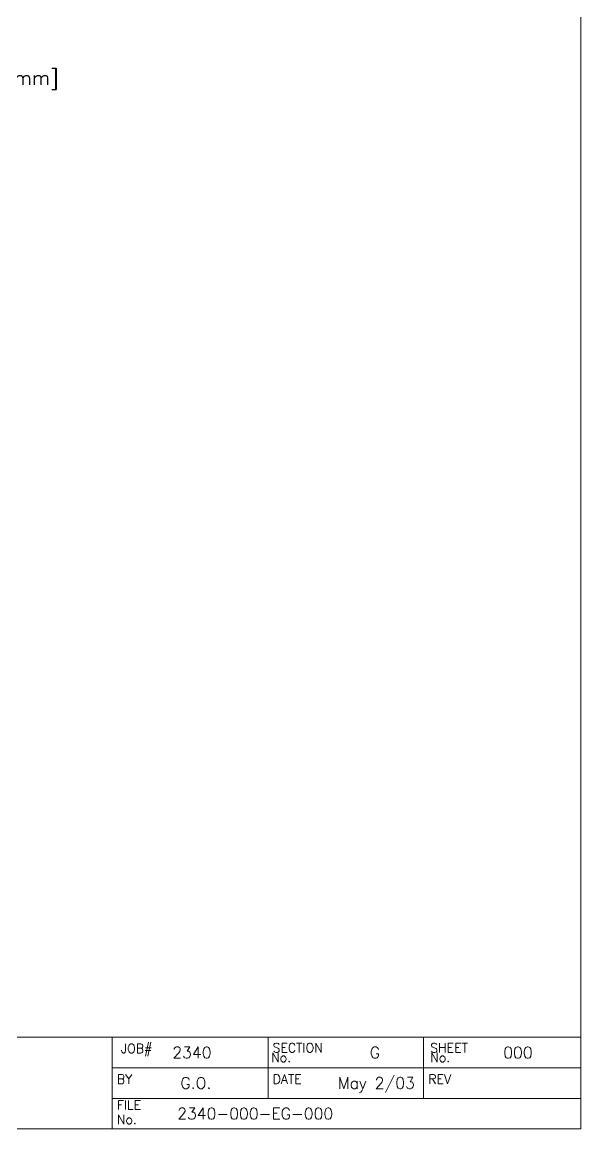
# Model space of a CAD drawing. Header units: inches. Extents: x 0 to 119, y 0 to 81.
# Drawn here: x 97.64 to 119, y 0 to 42.28 of the extents above; entities that cross this region are included whole.
import ezdxf
from ezdxf.enums import TextEntityAlignment as Align

# ---------------------------------------------------------------- set-up
doc = ezdxf.new("R2010")
doc.units = ezdxf.units.IN
doc.header["$MEASUREMENT"] = 0
doc.layers.get('0').update_dxf_attribs({"lineweight": 5})
doc.layers.get('Defpoints').update_dxf_attribs({"lineweight": 5})
for name, color, linetype, lineweight in [('BOARDER', 5, 'Continuous', 5), ('MISC', 2, 'Continuous', 5), ('SYMS', 7, 'Continuous', 5), ('Title_Block_Info', 2, 'Continuous', 5)]:
    doc.layers.add(name, color=color, linetype=linetype, lineweight=lineweight)
doc.styles.get("Standard").update_dxf_attribs({"font": 'romans.shx'})
doc.styles.add('WD', font='romans.shx')
doc.dimstyles.get("Standard").update_dxf_attribs({"dimtxt": 0.18, "dimasz": 0.18, "dimexe": 0.18, "dimexo": 0.0625, "dimgap": 0.09, "dimtad": 0, "dimtih": 1, "dimtoh": 1, "dimdec": 4, "dimzin": 0, "dimdsep": 46, "dimtxsty": 'Standard', "dimcen": 0.09, "dimadec": 0, "dimazin": 0, "dimtfac": 1, "dimtdec": 4, "dimtofl": 0, "dimtmove": 0, "dimatfit": 3, "dimfxl": 0, "dimtolj": 1, "dimtzin": 0, "dimarcsym": 0})

# ---------------------------------------------------------------- blocks, each defined once
blk = doc.blocks.new('TB_L')
at = {"color": 5, "linetype": 'Continuous'}
for p, q in [((34, 0), (34, 23)), ((32.283, 1), (32.283, 0.667)), ((0, 0), (34, 0))]:
    blk.add_line(p, q, dxfattribs=at)
at = {"layer": 'BOARDER', "linetype": 'Continuous'}
for p, q in [((17, 1), (34, 1)), ((28.882, 1), (28.882, 0.667)), ((28.882, 1), (28.882, 0)), ((28.882, 1), (28.882, 0)), ((28.882, 1), (28.882, 0)), ((30.583, 1), (30.583, 0.667)), ((28.882, 0.667), (34, 0.667)), ((30.583, 0.667), (30.583, 0.333)), ((32.283, 0.667), (32.283, 0.333)), ((28.882, 0.333), (34, 0.333))]:
    blk.add_line(p, q, dxfattribs=at)
at = {"color": 2, "linetype": 'Continuous', "style": 'WD', "flags": 1}
for tag, p in [('REV1_NO', (18.734, 3.29)), ('REV1_BY', (24.303, 3.29)), ('REV1_DATE', (26.562, 3.29)), ('REV2_NO', (18.734, 3.04)), ('REV2_BY', (24.303, 3.04)), ('REV2_DATE', (26.562, 3.04)), ('REV3_NO', (18.734, 2.79)), ('REV3_BY', (24.303, 2.79)), ('REV3_DATE', (26.562, 2.79)), ('REV4_NO', (18.734, 2.54)), ('REV4_BY', (24.303, 2.54)), ('REV4_DATE', (26.562, 2.54)), ('REV5_NO', (18.734, 2.29)), ('REV5_BY', (24.303, 2.29)), ('REV5_DATE', (26.562, 2.29)), ('REV6_NO', (18.734, 2.04)), ('REV6_BY', (24.303, 2.04)), ('REV6_DATE', (26.562, 2.04)), ('REV7_NO', (18.734, 1.79)), ('REV7_BY', (24.303, 1.79)), ('REV7_DATE', (26.562, 1.79)), ('REV8_NO', (18.734, 1.54)), ('REV8_BY', (24.303, 1.54)), ('REV8_DATE', (26.562, 1.54)), ('REV9_NO', (18.734, 1.29)), ('REV9_BY', (24.303, 1.29)), ('REV9_DATE', (26.562, 1.29))]:
    blk.add_attdef(tag, text='', height=0.15, dxfattribs=at).set_placement(p, align=Align.MIDDLE_CENTER)
for tag, p in [('REV1_CHANGE', (19.292, 3.29)), ('REV2_CHANGE', (19.292, 3.04)), ('REV3_CHANGE', (19.292, 2.79)), ('REV4_CHANGE', (19.292, 2.54)), ('REV5_CHANGE', (19.292, 2.29)), ('REV6_CHANGE', (19.292, 2.04)), ('REV7_CHANGE', (19.292, 1.79)), ('REV8_CHANGE', (19.292, 1.54)), ('REV9_CHANGE', (19.292, 1.29))]:
    blk.add_attdef(tag, text='', height=0.15, dxfattribs=at).set_placement(p, align=Align.MIDDLE_LEFT)
at = {"layer": 'BOARDER', "linetype": 'Continuous', "style": 'WD'}
for s, p in [('JOB#', (28.976, 0.827)), ('SECTION', (30.633, 0.835)), ('SHEET', (32.354, 0.834)), ('No.', (30.617, 0.729)), ('No.', (32.354, 0.729)), ('BY', (28.933, 0.493)), ('DATE', (30.634, 0.493)), ('REV', (32.334, 0.493)), ('FILE', (28.932, 0.21)), ('No.', (28.932, 0.052))]:
    blk.add_text(s, height=0.1, dxfattribs=at).set_placement(p)
at = {"layer": 'Title_Block_Info', "ltscale": 0.1}
for tag, p in [('CUSTOMER', (23.842, 0.833)), ('JOB DESCRIPTION LINE', (23.842, 0.5)), ('DRAWING DESCRIPTION', (23.842, 0.167))]:
    blk.add_attdef(tag, text='', height=0.15, dxfattribs=at).set_placement(p, align=Align.MIDDLE_LEFT)
at = {"layer": 'Title_Block_Info', "ltscale": 0.1, "style": 'WD'}
for tag, p in [('JOB #', (29.752, 0.833)), ('SEC. NO.', (31.75, 0.833)), ('SHT. NO.', (33.313, 0.833)), ('NAME', (29.795, 0.5)), ('REV', (33.194, 0.5))]:
    blk.add_attdef(tag, text='', height=0.125, dxfattribs=at).set_placement(p, align=Align.MIDDLE_CENTER)
blk.add_attdef('DATE', text='', height=0.125, dxfattribs=at).set_placement((32.188, 0.5), align=Align.MIDDLE_RIGHT)
blk.add_attdef('FILE NUMBER', text='', height=0.125, dxfattribs=at).set_placement((29.591, 0.167), align=Align.MIDDLE_LEFT)
blk = doc.blocks.new('_ClosedBlank')
at = {"color": 0, "linetype": 'ByBlock', "lineweight": -2}
for p, q in [((-1, 0.17), (0, 0)), ((-1, 0.17), (-1, -0.17)), ((0, 0), (-1, -0.17))]:
    blk.add_line(p, q, dxfattribs=at)
blk = doc.blocks.new('*D9')
at = {"layer": 'Defpoints', "color": 0}
for p in [(87.317, 69.934), (87.317, 10.191), (94.625, 10.191)]:
    blk.add_point(p, dxfattribs=at)
at = {"layer": 'SYMS', "color": 0, "lineweight": -2}
for p, q in [((87.504, 69.934), (95.165, 69.934)), ((94.625, 69.559), (94.625, 40.744)), ((94.625, 10.566), (94.625, 39.381)), ((87.504, 10.191), (95.165, 10.191))]:
    blk.add_line(p, q, dxfattribs=at)
at = {"layer": 'SYMS', "color": 0, "lineweight": -2, "xscale": 0.375, "yscale": 0.375, "zscale": 0.375}
for p, rotation in [((94.625, 69.934), 90), ((94.625, 10.191), 270)]:
    blk.add_blockref('_ClosedBlank', p, dxfattribs=dict(at, rotation=rotation))
at = {"layer": 'SYMS', "color": 0, "insert": (94.625, 40.063), "char_height": 0.54, "attachment_point": 5}
blk.add_mtext('\\A1;59.744in. [1517.50mm]', dxfattribs=at)

msp = doc.modelspace()

# ---------------------------------------------------------------- block references
ref = msp.add_blockref('TB_L', (0, 0), dxfattribs=dict(xscale=3.5, yscale=3.5, zscale=3.5))
ref.add_attrib('JOB #', '2340', dxfattribs={"layer": 'MISC', "ltscale": 0.1, "height": 0.4375, "style": 'WD'}).set_placement((104.1327, 2.9166), align=Align.MIDDLE_CENTER)
ref.add_attrib('SEC. NO.', 'G', dxfattribs={"layer": 'MISC', "ltscale": 0.1, "height": 0.4375, "style": 'WD'}).set_placement((111.125, 2.9169), align=Align.MIDDLE_CENTER)
ref.add_attrib('SHT. NO.', '000', dxfattribs={"layer": 'MISC', "ltscale": 0.1, "height": 0.4375, "style": 'WD'}).set_placement((116.5938, 2.9169), align=Align.MIDDLE_CENTER)
ref.add_attrib('FILE NUMBER', '2340-000-EG-000', dxfattribs={"layer": 'MISC', "ltscale": 0.1, "height": 0.4375, "style": 'WD'}).set_placement((103.5695, 0.5833), align=Align.MIDDLE_LEFT)
ref.add_attrib('NAME', 'G.O.', dxfattribs={"layer": 'MISC', "ltscale": 0.1, "height": 0.4375, "style": 'WD'}).set_placement((104.283, 1.7497), align=Align.MIDDLE_CENTER)
ref.add_attrib('DATE', 'May 2/03', dxfattribs={"layer": 'MISC', "ltscale": 0.1, "height": 0.4375, "style": 'WD'}).set_placement((112.6562, 1.75), align=Align.MIDDLE_RIGHT)

# ---------------------------------------------------------------- dimensions: what is measured, and where the dimension line sits
at = {"layer": 'SYMS'}
dim = msp.add_linear_dim(base=(94.625, 10.1905), p1=(87.3168, 69.9345), p2=(87.3168, 10.1905), angle=90, dimstyle='Standard', override={"dimscale": 3, "dimasz": 0.125, "dimdec": 3, "dimpost": 'in.', "dimblk": 'ClosedBlank', "dimtdec": 3}, dxfattribs=at)
dim.commit()
dim.dimension.update_dxf_attribs({"geometry": '*D9', "text_midpoint": (94.625, 40.0625), "dimtype": 160})

doc.saveas('drawing.dxf')
